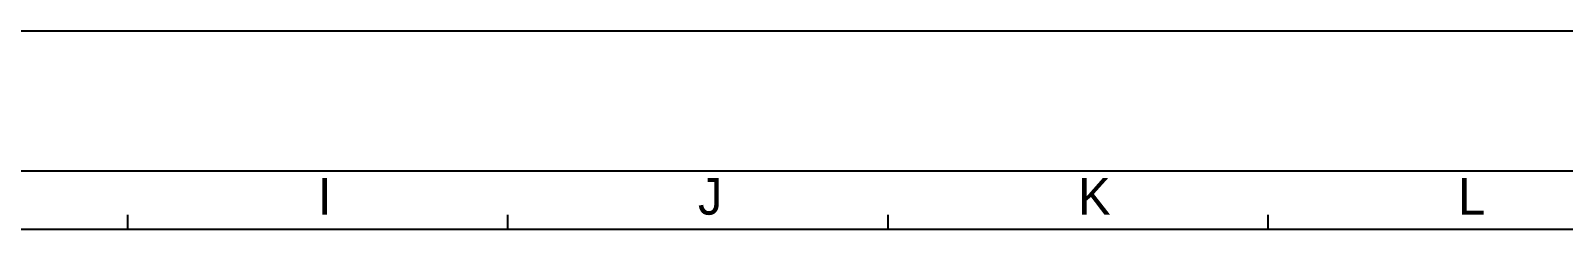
# Model space of a CAD drawing. Header units: millimetres. Extents: x 0 to 841, y 0 to 594.
# Drawn here: x 428.5 to 638.2, y 566.9 to 594 of the extents above; entities that cross this region are included whole.
import ezdxf

# ---------------------------------------------------------------- set-up
doc = ezdxf.new("R2010")
doc.units = ezdxf.units.MM
doc.header["$LTSCALE"] = 46.255
doc.layers.get('0').update_dxf_attribs({"linetype": 'CONTINUOUS'})
doc.styles.add('TEXTSTYLE_2', font='txt')

msp = doc.modelspace()

# ---------------------------------------------------------------- linework, layer by layer
at = {"color": 7, "linetype": 'CONTINUOUS'}
for p, q in [((0, 594), (841, 594)), ((16.34, 574.88), (819.34, 574.88)), ((441.84, 566.88), (441.84, 568.88)), ((493.84, 566.88), (493.84, 568.88)), ((545.84, 566.88), (545.84, 568.88)), ((597.84, 566.88), (597.84, 568.88)), ((25.84, 566.88), (809.34, 566.88))]:
    msp.add_line(p, q, dxfattribs=at)

# ---------------------------------------------------------------- texts
at = {"color": 7, "linetype": 'CONTINUOUS', "char_height": 5, "width": 5, "attachment_point": 1, "line_spacing_factor": 0.9, "style": 'TEXTSTYLE_2'}
for s, insert in [('I', (467.84, 573.88)), ('J', (519.84, 573.88)), ('K', (571.84, 573.88)), ('L', (623.84, 573.88))]:
    msp.add_mtext(s, dxfattribs=dict(at, insert=insert))

doc.saveas('drawing.dxf')
